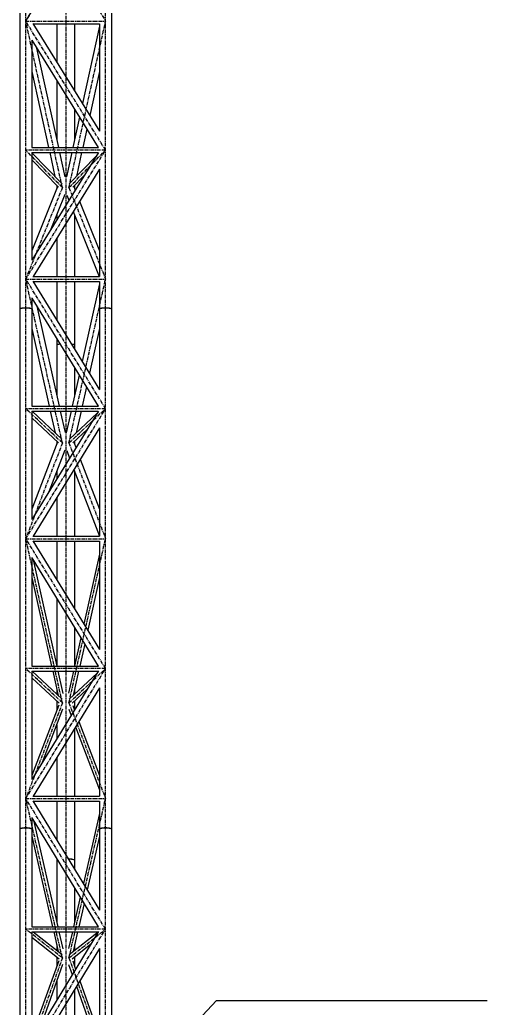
# Model space of a CAD drawing. Header units: millimetres. Extents: x 5143 to 30813, y 232 to 21408.
# Drawn here: x 21631 to 22687, y 17637 to 19869 of the extents above; entities that cross this region are included whole.
import ezdxf

# ---------------------------------------------------------------- set-up
doc = ezdxf.new("R2010")
doc.units = ezdxf.units.MM
doc.header["$LTSCALE"] = 0.25
doc.linetypes.add('CENTER', pattern=[50.8, 31.75, -6.35, 6.35, -6.35])
doc.linetypes.add('XKITLINE00', pattern=[0])
doc.styles.add('ROMANS', font='romans.shx')
doc.dimstyles.new('MD300', dxfattribs={"dimtxt": 2.5, "dimasz": 2.5, "dimexe": 1, "dimexo": 1, "dimgap": 0.5, "dimtad": 1, "dimdec": 1, "dimlfac": 50, "dimrnd": 0.5, "dimdsep": 46, "dimtxsty": 'ROMANS', "dimcen": 1, "dimclrd": 146, "dimclre": 146, "dimclrt": 30, "dimadec": 1, "dimazin": 2, "dimtfac": 1, "dimtdec": 1, "dimtmove": 0, "dimatfit": 1, "dimfxl": 1, "dimtolj": 1, "dimtzin": 0, "dimlwd": -1, "dimlwe": -1, "dimarcsym": 0})

msp = doc.modelspace()

# ---------------------------------------------------------------- linework, layer by layer
at = {"color": 8, "linetype": 'CENTER'}
for p, q in [((21645, 19215.5), (21645, 20189.7)), ((21645, 19865.3), (21825, 20174.4)), ((21735, 20182), (21735, 19133.7)), ((21825, 19215.5), (21825, 20174.4)), ((21727.5, 20010.8), (21645, 19865.3)), ((21742.5, 20010.8), (21825, 19865.3)), ((21727.5, 19489.9), (21645, 19865.3)), ((21825, 19574.4), (21645, 19865.3)), ((21645, 19865.3), (21825, 19865.3)), ((21742.5, 19489.9), (21825, 19865.3)), ((21825, 19574.4), (21645, 19574.4)), ((21645, 19283.4), (21825, 19574.4)), ((21727.5, 19489.9), (21645, 19574.4)), ((21742.5, 19489.9), (21825, 19574.4)), ((21727.5, 19489.9), (21645, 19283.4)), ((21742.5, 19489.9), (21825, 19283.4)), ((21825, 18990.6), (21645, 19283.4)), ((21645, 19283.4), (21825, 19283.4)), ((21727.5, 18913.4), (21645, 19283.4)), ((21742.5, 18913.4), (21825, 19283.4)), ((21645, 18041.9), (21645, 19215.5)), ((21825, 18041.9), (21825, 19215.5)), ((21735, 19133.7), (21735, 17970.9)), ((21645, 18697.2), (21825, 18990.6)), ((21825, 18990.6), (21645, 18990.6)), ((21727.5, 18913.4), (21645, 18990.6)), ((21742.5, 18913.4), (21825, 18990.6)), ((21727.5, 18913.4), (21645, 18697.2)), ((21742.5, 18913.4), (21825, 18697.2)), ((21645, 18697.2), (21825, 18697.2)), ((21727.5, 18326.6), (21645, 18697.2)), ((21825, 18403.8), (21645, 18697.2)), ((21742.5, 18326.6), (21825, 18697.2)), ((21645, 18110.4), (21825, 18403.8)), ((21727.5, 18326.6), (21645, 18403.8)), ((21825, 18403.8), (21645, 18403.8)), ((21742.5, 18326.6), (21825, 18403.8)), ((21727.5, 18326.6), (21645, 18110.4)), ((21742.5, 18326.6), (21825, 18110.4)), ((21727.5, 17750.6), (21645, 18110.4)), ((21645, 18110.4), (21825, 18110.4)), ((21825, 17815.4), (21645, 18110.4)), ((21742.5, 17750.6), (21825, 18110.4)), ((21645, 16860.1), (21645, 18041.9)), ((21825, 16860.1), (21825, 18041.9)), ((21735, 17970.9), (21735, 16802)), ((21727.5, 17750.6), (21645, 17815.4)), ((21645, 17520), (21825, 17815.4)), ((21825, 17815.4), (21645, 17815.4)), ((21742.5, 17750.6), (21825, 17815.4)), ((21727.5, 17750.6), (21645, 17520)), ((21742.5, 17750.6), (21825, 17520))]:
    msp.add_line(p, q, dxfattribs=at)
at = {"color": 8, "linetype": 'XKITLINE00'}
for p, q in [((21631.3, 20166.1), (21631.3, 19215.5)), ((21838.6, 20148.7), (21838.6, 19215.5)), ((21660.9, 19860.5), (21811.6, 19616.9)), ((21661.4, 19859.6), (21811.3, 19859.6)), ((21714.7, 19859.6), (21714.7, 19773.5)), ((21755.3, 19859.6), (21755.3, 19707.9)), ((21811.3, 19854.2), (21772.9, 19679.4)), ((21811.3, 19859.8), (21811.3, 19617.3)), ((21658.6, 19822.9), (21658.6, 19580)), ((21658.6, 19822.5), (21808.6, 19580)), ((21669.5, 19805), (21718.9, 19580)), ((21658.6, 19752.2), (21696.5, 19580)), ((21811.3, 19752.2), (21789.5, 19652.6)), ((21714.7, 19731.9), (21714.7, 19599.2)), ((21755.3, 19666.2), (21755.3, 19599.2)), ((21766.2, 19648.7), (21751.1, 19580)), ((21782.7, 19621.9), (21773.5, 19580)), ((21658.4, 19580), (21809.4, 19580)), ((21808.9, 19569.2), (21658.6, 19326.2)), ((21658.6, 19569), (21658.6, 19326.3)), ((21658.6, 19568.7), (21808.6, 19568.7)), ((21658.6, 19568.6), (21726.9, 19498.7)), ((21658.6, 19552.3), (21718.7, 19490.7)), ((21699, 19568.7), (21710.7, 19515.2)), ((21721.4, 19568.7), (21733.3, 19514.4)), ((21748.6, 19568.7), (21736.5, 19513.8)), ((21803.7, 19560.7), (21743.1, 19498.7)), ((21771, 19568.7), (21759.3, 19515.2)), ((21811.3, 19531.5), (21661.4, 19289.1)), ((21811.3, 19531.7), (21811.3, 19289.1)), ((21776.1, 19516.2), (21751.3, 19490.7)), ((21715.8, 19490.2), (21658.6, 19347.1)), ((21714.7, 19494.9), (21714.7, 19487.4)), ((21715.3, 19494.2), (21715.5, 19493.6)), ((21754, 19490.7), (21756.5, 19484.4)), ((21754.6, 19494.2), (21754.6, 19494.1)), ((21755.3, 19494.9), (21755.3, 19487.4)), ((21732.9, 19473.9), (21701.7, 19396)), ((21737.5, 19472.9), (21742.2, 19461.3)), ((21766.6, 19459.2), (21811.3, 19347.1)), ((21714.7, 19428.4), (21714.7, 19416.9)), ((21752.2, 19436), (21810.9, 19289.1)), ((21755.3, 19428.4), (21755.3, 19289.1)), ((21714.7, 19375.3), (21714.7, 19289.1)), ((21661, 19289.1), (21811.5, 19289.1)), ((21660.9, 19278.5), (21811.5, 19033.4)), ((21661.4, 19277.7), (21811.3, 19277.7)), ((21714.7, 19277.7), (21714.7, 19191)), ((21755.3, 19277.7), (21755.3, 19133.7)), ((21811.3, 19272.5), (21772.3, 19097.3)), ((21811.3, 19277.9), (21811.3, 19215.5)), ((21658.6, 19241), (21658.6, 19215.5)), ((21658.6, 19240.3), (21808.7, 18996.2)), ((21631.7, 19216.2), (21631.3, 19215.5)), ((21631.7, 19216.1), (21631.3, 19215.5)), ((21631.3, 19215.5), (21631.3, 18041.9)), ((21631.7, 19216.2), (21632.7, 19216.9)), ((21631.7, 19216.1), (21632.7, 19216.8)), ((21632.7, 19216.9), (21634.3, 19217.6)), ((21632.7, 19216.8), (21634.3, 19217.3)), ((21634.3, 19217.6), (21636.5, 19218.1)), ((21634.3, 19217.3), (21636.5, 19217.8)), ((21634.6, 19217.4), (21634.8, 19217.5)), ((21634.8, 19217.5), (21636.9, 19218)), ((21636.5, 19218.1), (21639.1, 19218.5)), ((21636.5, 19217.8), (21639.1, 19218.2)), ((21636.9, 19218), (21639.3, 19218.4)), ((21639.1, 19218.5), (21642, 19218.7)), ((21639.1, 19218.2), (21642, 19218.4)), ((21639.3, 19218.4), (21642.1, 19218.6)), ((21642, 19218.7), (21645, 19218.8)), ((21642, 19218.4), (21645, 19218.5)), ((21642.1, 19218.6), (21645, 19218.7)), ((21645, 19218.8), (21648, 19218.7)), ((21645, 19218.7), (21647.9, 19218.6)), ((21645, 19218.5), (21648, 19218.4)), ((21647.9, 19218.6), (21650.7, 19218.4)), ((21648, 19218.7), (21650.9, 19218.5)), ((21648, 19218.4), (21650.9, 19218.2)), ((21650.7, 19218.4), (21653.1, 19218)), ((21650.9, 19218.5), (21653.5, 19218.1)), ((21650.9, 19218.2), (21653.5, 19217.8)), ((21653.1, 19218), (21655.2, 19217.5)), ((21653.5, 19218.1), (21655.7, 19217.6)), ((21653.5, 19217.8), (21655.7, 19217.3)), ((21655.2, 19217.5), (21655.4, 19217.4)), ((21655.7, 19217.6), (21657.3, 19216.9)), ((21655.7, 19217.3), (21657.3, 19216.8)), ((21657.3, 19216.9), (21658.3, 19216.2)), ((21657.3, 19216.8), (21658.3, 19216.1)), ((21658.3, 19216.2), (21658.6, 19215.5)), ((21658.3, 19216.1), (21658.6, 19215.5)), ((21658.6, 19215.5), (21658.6, 18996.2)), ((21669.9, 19222), (21720.2, 18996.2)), ((21811.7, 19216.2), (21811.3, 19215.5)), ((21811.7, 19216.1), (21811.3, 19215.5)), ((21811.3, 19215.5), (21811.3, 19033.7)), ((21811.7, 19216.2), (21812.7, 19216.9)), ((21811.7, 19216.1), (21812.7, 19216.8)), ((21812.7, 19216.9), (21814.3, 19217.6)), ((21812.7, 19216.8), (21814.3, 19217.3)), ((21814.3, 19217.6), (21816.5, 19218.1)), ((21814.3, 19217.3), (21816.5, 19217.8)), ((21814.7, 19217.4), (21814.8, 19217.5)), ((21814.8, 19217.5), (21816.9, 19218)), ((21816.5, 19218.1), (21819.1, 19218.5)), ((21816.5, 19217.8), (21819.1, 19218.2)), ((21816.9, 19218), (21819.3, 19218.4)), ((21819.1, 19218.5), (21822, 19218.7)), ((21819.1, 19218.2), (21822, 19218.4)), ((21819.3, 19218.4), (21822.1, 19218.6)), ((21822, 19218.7), (21825, 19218.8)), ((21822, 19218.4), (21825, 19218.5)), ((21822.1, 19218.6), (21825, 19218.7)), ((21825, 19218.8), (21828, 19218.7)), ((21825, 19218.7), (21827.9, 19218.6)), ((21825, 19218.5), (21828, 19218.4)), ((21827.9, 19218.6), (21830.7, 19218.4)), ((21828, 19218.7), (21830.9, 19218.5)), ((21828, 19218.4), (21830.9, 19218.2)), ((21830.7, 19218.4), (21833.1, 19218)), ((21830.9, 19218.5), (21833.5, 19218.1)), ((21830.9, 19218.2), (21833.5, 19217.8)), ((21833.1, 19218), (21835.2, 19217.5)), ((21833.5, 19218.1), (21835.7, 19217.6)), ((21833.5, 19217.8), (21835.7, 19217.3)), ((21835.2, 19217.5), (21835.3, 19217.4)), ((21835.7, 19217.6), (21837.3, 19216.9)), ((21835.7, 19217.3), (21837.3, 19216.8)), ((21837.3, 19216.9), (21838.3, 19216.2)), ((21837.3, 19216.8), (21838.3, 19216.1)), ((21838.3, 19216.2), (21838.6, 19215.5)), ((21838.3, 19216.1), (21838.6, 19215.5)), ((21838.6, 19215.5), (21838.6, 18041.9)), ((21658.6, 19171.9), (21697.8, 18996.2)), ((21811.3, 19171.9), (21788.7, 19070.5)), ((21714.7, 19149.1), (21714.7, 19133.7)), ((21715, 19134.6), (21714.7, 19133.7)), ((21715, 19134.5), (21714.7, 19133.7)), ((21714.7, 19133.7), (21714.7, 19021.1)), ((21715, 19134.6), (21715.9, 19135.3)), ((21715, 19134.5), (21715.9, 19135.3)), ((21715.9, 19135.3), (21717.4, 19136.1)), ((21715.9, 19135.3), (21717.4, 19136)), ((21717.4, 19136.1), (21719.4, 19136.7)), ((21717.4, 19136), (21719.4, 19136.6)), ((21719.4, 19136.7), (21721.9, 19137.3)), ((21719.4, 19136.6), (21721.9, 19137.2)), ((21721.9, 19137.3), (21722, 19137.3)), ((21721.9, 19137.2), (21722, 19137.2)), ((21747.6, 19137.4), (21748, 19137.3)), ((21747.7, 19137.2), (21748, 19137.2)), ((21748, 19137.3), (21750.5, 19136.7)), ((21748, 19137.2), (21750.5, 19136.6)), ((21750.5, 19136.7), (21752.6, 19136.1)), ((21750.5, 19136.6), (21752.6, 19136)), ((21752.6, 19136.1), (21754.1, 19135.3)), ((21752.6, 19136), (21754.1, 19135.3)), ((21754.1, 19135.3), (21755, 19134.6)), ((21754.1, 19135.3), (21755, 19134.5)), ((21755, 19134.6), (21755.3, 19133.7)), ((21755, 19134.5), (21755.3, 19133.7)), ((21755.3, 19133.7), (21755.3, 19124.9)), ((21755.3, 19083.1), (21755.3, 19021.1)), ((21765.4, 19066.6), (21749.8, 18996.2)), ((21781.9, 19039.8), (21772.2, 18996.2)), ((21658.5, 18996.2), (21809.4, 18996.2)), ((21808.9, 18985.3), (21658.6, 18740.3)), ((21658.6, 18985.1), (21658.6, 18740.4)), ((21658.6, 18984.9), (21808.7, 18984.9)), ((21658.6, 18970), (21718.9, 18913.6)), ((21659.4, 18984.9), (21726.7, 18921.9)), ((21700.3, 18984.9), (21711.1, 18936.5)), ((21722.8, 18984.9), (21733.5, 18936.9)), ((21747.2, 18984.9), (21736.4, 18936.3)), ((21743.4, 18922), (21806.1, 18980.7)), ((21769.7, 18984.9), (21758.9, 18936.5)), ((21811.3, 18947.4), (21661.3, 18702.9)), ((21811.3, 18947.5), (21811.3, 18702.9)), ((21751.1, 18913.6), (21783.6, 18944)), ((21715.8, 18913.4), (21658.6, 18763.7)), ((21714.7, 18917.5), (21714.7, 18910.5)), ((21754, 18913.9), (21758.3, 18902.7)), ((21755.3, 18917.5), (21755.3, 18910.5)), ((21733, 18897), (21697.1, 18803.1)), ((21737.4, 18896.1), (21743.8, 18879.2)), ((21768.1, 18876.9), (21811.3, 18763.7)), ((21714.7, 18849.1), (21714.7, 18831.7)), ((21753.7, 18853.4), (21811.1, 18702.9)), ((21755.3, 18849.1), (21755.3, 18702.9)), ((21714.7, 18789.9), (21714.7, 18702.9)), ((21661, 18702.9), (21811.5, 18702.9)), ((21660.9, 18692.2), (21811.5, 18446.7)), ((21661.3, 18691.5), (21811.3, 18691.5)), ((21714.7, 18691.5), (21714.7, 18604.5)), ((21755.3, 18691.5), (21755.3, 18538.4)), ((21811.3, 18691.7), (21811.3, 18447)), ((21811.3, 18662.1), (21776.2, 18504.3)), ((21658.6, 18654.4), (21658.6, 18409.5)), ((21658.6, 18654), (21808.7, 18409.5)), ((21661.5, 18649.4), (21714.9, 18409.5)), ((21658.6, 18609.7), (21703.2, 18409.5)), ((21811.3, 18609.7), (21784.8, 18490.3)), ((21714.7, 18562.7), (21714.7, 18410.3)), ((21755.3, 18496.5), (21755.3, 18410.3)), ((21769.4, 18473.6), (21755.1, 18409.5)), ((21777.9, 18459.6), (21766.8, 18409.5)), ((21658.5, 18409.5), (21809.4, 18409.5)), ((21808.9, 18398.5), (21658.6, 18153.5)), ((21658.6, 18398.4), (21658.6, 18153.6)), ((21658.6, 18398.2), (21808.7, 18398.2)), ((21659.4, 18398.2), (21727.2, 18334.7)), ((21705.7, 18398.2), (21717.9, 18343.4)), ((21717.4, 18398.2), (21728.6, 18347.7)), ((21752.6, 18398.2), (21741.4, 18348.1)), ((21742.8, 18334.7), (21806.1, 18393.9)), ((21764.3, 18398.2), (21752.1, 18343.4)), ((21658.6, 18383.2), (21720.1, 18325.7)), ((21811.3, 18360.7), (21661.3, 18116.1)), ((21714.7, 18357.9), (21714.7, 18346.4)), ((21749.8, 18325.7), (21783.6, 18357.3)), ((21755.3, 18357.9), (21755.3, 18346.4)), ((21811.3, 18360.8), (21811.3, 18116.1)), ((21714.7, 18330.8), (21714.7, 18309.1)), ((21755.3, 18330.8), (21755.3, 18311.1)), ((21719.3, 18321.1), (21658.6, 18162.2)), ((21728.2, 18312.4), (21682.3, 18192.1)), ((21741.8, 18312.6), (21747.3, 18298.1)), ((21750.8, 18320.9), (21754.8, 18310.3)), ((21764.6, 18284.5), (21811.3, 18162.2)), ((21714.7, 18277.1), (21714.7, 18245)), ((21755.3, 18269.3), (21755.3, 18116.1)), ((21757.1, 18272.3), (21811.3, 18130.2)), ((21714.7, 18203.1), (21714.7, 18116.1)), ((21661, 18116.1), (21811.5, 18116.1)), ((21661, 18105.3), (21811.5, 17858.6)), ((21661.3, 18104.7), (21811.3, 18104.7)), ((21714.7, 18104.7), (21714.7, 18017.2)), ((21755.3, 18104.7), (21755.3, 17970.9)), ((21811.3, 18104.9), (21811.3, 18041.9)), ((21658.6, 18067.7), (21658.6, 18041.9)), ((21658.6, 18067), (21808.7, 17821.1)), ((21662.1, 18061.4), (21717.2, 17821.1)), ((21811.3, 18076.4), (21775.1, 17918.3)), ((21631.7, 18042.6), (21631.3, 18041.9)), ((21631.7, 18042.5), (21631.3, 18041.9)), ((21631.3, 18041.9), (21631.3, 17532.2)), ((21631.7, 18042.6), (21632.7, 18043.2)), ((21631.7, 18042.5), (21632.7, 18043)), ((21632.7, 18043.2), (21634.3, 18043.8)), ((21632.7, 18043), (21634.3, 18043.5)), ((21633.4, 18043.2), (21634.8, 18043.7)), ((21634.3, 18043.8), (21636.5, 18044.3)), ((21634.3, 18043.5), (21636.5, 18043.9)), ((21634.8, 18043.7), (21636.9, 18044.2)), ((21636.5, 18044.3), (21639.1, 18044.6)), ((21636.5, 18043.9), (21639.1, 18044.2)), ((21636.9, 18044.2), (21639.3, 18044.5)), ((21639.1, 18044.6), (21642, 18044.9)), ((21639.1, 18044.2), (21642, 18044.4)), ((21639.3, 18044.5), (21642.1, 18044.7)), ((21642, 18044.9), (21645, 18044.9)), ((21642, 18044.4), (21645, 18044.5)), ((21642.1, 18044.7), (21645, 18044.8)), ((21645, 18044.9), (21648, 18044.9)), ((21645, 18044.8), (21647.9, 18044.7)), ((21645, 18044.5), (21648, 18044.4)), ((21647.9, 18044.7), (21650.7, 18044.5)), ((21648, 18044.9), (21650.9, 18044.6)), ((21648, 18044.4), (21650.9, 18044.2)), ((21650.7, 18044.5), (21653.1, 18044.2)), ((21650.9, 18044.6), (21653.5, 18044.3)), ((21650.9, 18044.2), (21653.5, 18043.9)), ((21653.1, 18044.2), (21655.2, 18043.7)), ((21653.5, 18044.3), (21655.7, 18043.8)), ((21653.5, 18043.9), (21655.7, 18043.5)), ((21655.2, 18043.7), (21656.6, 18043.2)), ((21655.7, 18043.8), (21657.3, 18043.2)), ((21655.7, 18043.5), (21657.3, 18043)), ((21657.3, 18043.2), (21658.3, 18042.6)), ((21657.3, 18043), (21658.3, 18042.5)), ((21658.3, 18042.6), (21658.6, 18041.9)), ((21658.3, 18042.5), (21658.6, 18041.9)), ((21658.6, 18041.9), (21658.6, 17821.1)), ((21811.7, 18042.6), (21811.3, 18041.9)), ((21811.7, 18042.5), (21811.3, 18041.9)), ((21811.3, 18041.9), (21811.3, 17858.8)), ((21811.7, 18042.6), (21812.7, 18043.2)), ((21811.7, 18042.5), (21812.7, 18043)), ((21812.7, 18043.2), (21814.3, 18043.8)), ((21812.7, 18043), (21814.3, 18043.5)), ((21813.4, 18043.2), (21814.8, 18043.7)), ((21814.3, 18043.8), (21816.5, 18044.3)), ((21814.3, 18043.5), (21816.5, 18043.9)), ((21814.8, 18043.7), (21816.9, 18044.2)), ((21816.5, 18044.3), (21819.1, 18044.7)), ((21816.5, 18043.9), (21819.1, 18044.2)), ((21816.9, 18044.2), (21819.3, 18044.5)), ((21819.1, 18044.7), (21822, 18044.9)), ((21819.1, 18044.2), (21822, 18044.4)), ((21819.3, 18044.5), (21822.1, 18044.7)), ((21822, 18044.9), (21825, 18045)), ((21822, 18044.4), (21825, 18044.5)), ((21822.1, 18044.7), (21825, 18044.8)), ((21825, 18045), (21828, 18044.9)), ((21825, 18044.8), (21827.9, 18044.7)), ((21825, 18044.5), (21828, 18044.4)), ((21827.9, 18044.7), (21830.7, 18044.5)), ((21828, 18044.9), (21830.9, 18044.7)), ((21828, 18044.4), (21830.9, 18044.2)), ((21830.7, 18044.5), (21833.1, 18044.2)), ((21830.9, 18044.7), (21833.5, 18044.3)), ((21830.9, 18044.2), (21833.5, 18043.9)), ((21833.1, 18044.2), (21835.2, 18043.7)), ((21833.5, 18044.3), (21835.7, 18043.8)), ((21833.5, 18043.9), (21835.7, 18043.5)), ((21835.2, 18043.7), (21836.6, 18043.2)), ((21835.7, 18043.8), (21837.3, 18043.2)), ((21835.7, 18043.5), (21837.3, 18043)), ((21837.3, 18043.2), (21838.3, 18042.6)), ((21837.3, 18043), (21838.3, 18042.5)), ((21838.3, 18042.6), (21838.6, 18041.9)), ((21838.3, 18042.5), (21838.6, 18041.9)), ((21838.6, 18041.9), (21838.6, 17530.5)), ((21658.6, 18025.4), (21705.5, 17821.1)), ((21811.3, 18025.4), (21783.6, 17904.3)), ((21714.7, 17975.2), (21714.7, 17970.9)), ((21715, 17971.6), (21714.7, 17970.9)), ((21715, 17971.5), (21714.7, 17970.9)), ((21714.7, 17970.9), (21714.7, 17831.9)), ((21715, 17971.6), (21715.9, 17972.4)), ((21715, 17971.5), (21715.9, 17972.1)), ((21715.9, 17972.4), (21716.3, 17972.6)), ((21715.9, 17972.1), (21716.4, 17972.3)), ((21740.4, 17975.2), (21741.9, 17975.1)), ((21740.5, 17974.9), (21741.5, 17974.8)), ((21740.8, 17974.5), (21741.9, 17974.4)), ((21741.5, 17974.8), (21744.6, 17974.5)), ((21741.9, 17975.1), (21745.1, 17974.7)), ((21741.9, 17974.4), (21745.1, 17974.1)), ((21744.6, 17974.5), (21747.3, 17974.1)), ((21745.1, 17974.7), (21748, 17974.3)), ((21745.1, 17974.1), (21748, 17973.7)), ((21747.3, 17974.1), (21749.6, 17973.6)), ((21748, 17974.3), (21750.5, 17973.7)), ((21748, 17973.7), (21750.5, 17973.3)), ((21749.6, 17973.6), (21750.7, 17973.2)), ((21750.5, 17973.7), (21752.6, 17973.1)), ((21750.5, 17973.3), (21752.6, 17972.7)), ((21752.6, 17973.1), (21754.1, 17972.4)), ((21752.6, 17972.7), (21754.1, 17972.1)), ((21754.1, 17972.4), (21755, 17971.6)), ((21754.1, 17972.1), (21755, 17971.5)), ((21755, 17971.6), (21755.3, 17970.9)), ((21755, 17971.5), (21755.3, 17970.9)), ((21755.3, 17970.9), (21755.3, 17950.7)), ((21755.3, 17908.6), (21755.3, 17831.9)), ((21768.1, 17887.7), (21752.8, 17821.1)), ((21776.6, 17873.8), (21764.5, 17821.1)), ((21658.5, 17821.1), (21809.3, 17821.1)), ((21808.9, 17810), (21658.6, 17563.4)), ((21658.6, 17809.9), (21658.6, 17563.4)), ((21658.6, 17809.8), (21808.7, 17809.8)), ((21661.4, 17809.8), (21726.9, 17758.3)), ((21708.1, 17809.8), (21718.3, 17765)), ((21719.8, 17809.8), (21728.6, 17771.3)), ((21750.2, 17809.8), (21741.5, 17771.7)), ((21743.2, 17758.3), (21808.6, 17809.8)), ((21761.9, 17809.8), (21751.7, 17765)), ((21658.6, 17797.5), (21720.4, 17748.8)), ((21811.3, 17772), (21666.1, 17533.6)), ((21714.7, 17780.9), (21714.7, 17767.9)), ((21749.5, 17748.8), (21791.9, 17782.2)), ((21755.3, 17780.9), (21755.3, 17767.9)), ((21811.3, 17772.1), (21811.3, 17533.6)), ((21719.3, 17744.4), (21658.6, 17575)), ((21714.7, 17753.4), (21714.7, 17731.7)), ((21750.8, 17744.2), (21757.5, 17725.6)), ((21755.3, 17753.4), (21755.3, 17731.7)), ((21728.2, 17735.7), (21677.9, 17595)), ((21741.7, 17735.9), (21749.8, 17713.1)), ((21714.7, 17697.9), (21714.7, 17655.4)), ((21766.9, 17699.1), (21811.3, 17575)), ((21755.3, 17680), (21755.3, 17533.6)), ((21759.3, 17686.6), (21811.3, 17541.2))]:
    msp.add_line(p, q, dxfattribs=at)
at = {"color": 146}
msp.add_line((22075.7, 17654.6), (22686.9, 17654.6), dxfattribs=at)
at = {"color": 8, "linetype": 'XKITLINE00'}
for centre in [(21645, 19865.3), (21645, 19865.3), (21645, 19865.3), (21645, 19865.3), (21645, 19865.3), (21825, 19865.3), (21825, 19865.3), (21825, 19865.3), (21645, 19574.4), (21645, 19574.4), (21825, 19574.4), (21825, 19574.4), (21825, 19574.4), (21825, 19574.4), (21727.5, 19489.9), (21727.5, 19489.9), (21727.5, 19489.9), (21742.5, 19489.9), (21742.5, 19489.9), (21742.5, 19489.9), (21645, 19283.4), (21645, 19283.4), (21645, 19283.4), (21645, 19283.4), (21645, 19283.4), (21825, 19283.4), (21825, 19283.4), (21825, 19283.4), (21645, 19215.5), (21645, 19215.5), (21825, 19215.5), (21825, 19215.5), (21735, 19133.7), (21735, 19133.7), (21645, 18990.6), (21645, 18990.6), (21825, 18990.6), (21825, 18990.6), (21825, 18990.6), (21825, 18990.6), (21727.5, 18913.4), (21727.5, 18913.4), (21727.5, 18913.4), (21742.5, 18913.4), (21742.5, 18913.4), (21742.5, 18913.4), (21645, 18697.2), (21645, 18697.2), (21645, 18697.2), (21645, 18697.2), (21645, 18697.2), (21825, 18697.2), (21825, 18697.2), (21825, 18697.2), (21645, 18403.8), (21645, 18403.8), (21825, 18403.8), (21825, 18403.8), (21825, 18403.8), (21825, 18403.8), (21727.5, 18326.6), (21727.5, 18326.6), (21727.5, 18326.6), (21742.5, 18326.6), (21742.5, 18326.6), (21742.5, 18326.6), (21645, 18110.4), (21645, 18110.4), (21645, 18110.4), (21645, 18110.4), (21645, 18110.4), (21825, 18110.4), (21825, 18110.4), (21825, 18110.4), (21645, 18041.9), (21645, 18041.9), (21825, 18041.9), (21825, 18041.9), (21735, 17970.9), (21735, 17970.9), (21645, 17815.4), (21645, 17815.4), (21825, 17815.4), (21825, 17815.4), (21825, 17815.4), (21825, 17815.4), (21727.5, 17750.6), (21727.5, 17750.6), (21727.5, 17750.6), (21742.5, 17750.6), (21742.5, 17750.6), (21742.5, 17750.6)]:
    msp.add_circle(centre, 0.05, dxfattribs=at)

# ---------------------------------------------------------------- leaders
msp.add_leader([(21910.5, 17479.7), (22075.7, 17654.6)], dimstyle='MD300', override={"dimgap": 0.5, "dimtad": 0})

doc.saveas('drawing.dxf')
